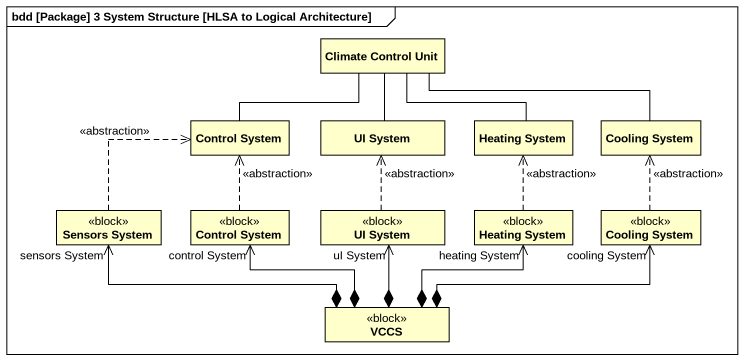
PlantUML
@startuml
mainframe bdd [Package] 3 System Structure [HLSA to Logical Architecture]
hide circle
hide empty members
class "Climate Control Unit" as Climate_Control_Unit
class "Control System" as Control_System
class "UI System" as UI_System
class "Heating System" as Heating_System
class "Cooling System" as Cooling_System
class "Sensors System" as Sensors_System <<block>>
class "Control System" as Control_System_2 <<block>>
class "UI System" as UI_System_2 <<block>>
class "Heating System" as Heating_System_2 <<block>>
class "Cooling System" as Cooling_System_2 <<block>>
class VCCS <<block>>
Control_System -right- Climate_Control_Unit
UI_System -up- Climate_Control_Unit
Heating_System -left- Climate_Control_Unit
Cooling_System -left- Climate_Control_Unit
Sensors_System .up.> Control_System : <<abstraction>>
Control_System_2 .up.> Control_System : <<abstraction>>
UI_System_2 .up.> UI_System : <<abstraction>>
Heating_System_2 .up.> Heating_System : <<abstraction>>
Cooling_System_2 .up.> Cooling_System : <<abstraction>>
VCCS *-left-> "sensors System" Sensors_System
VCCS *-up-> "control System" Control_System_2
VCCS *-up-> "uI System" UI_System_2
VCCS *-up-> "heating System" Heating_System_2
VCCS *-right-> "cooling System" Cooling_System_2
@enduml
